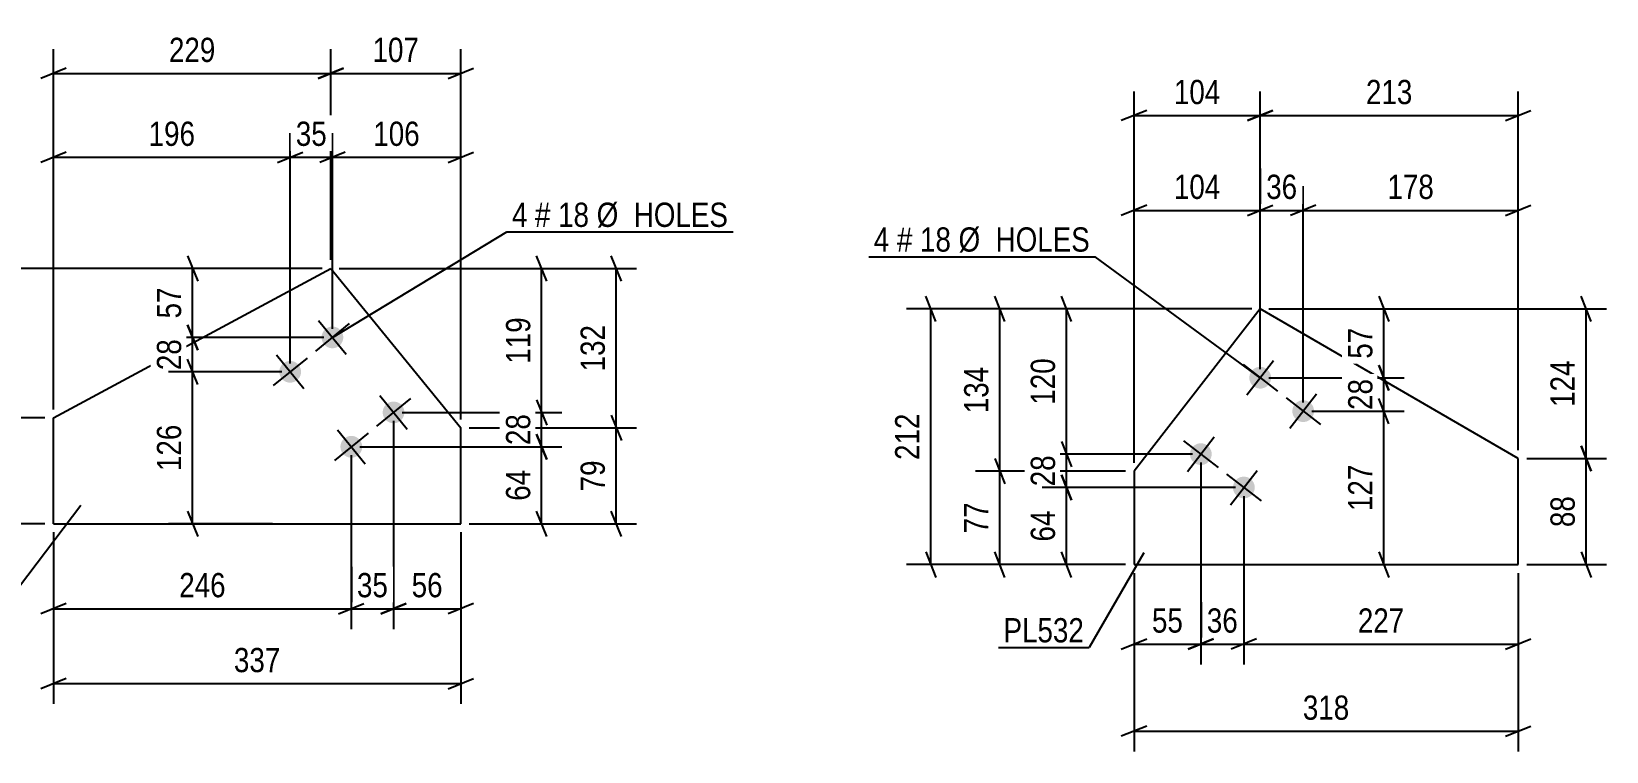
# Model space of a CAD drawing. Header units: millimetres. Extents: x 0 to 1189, y 0 to 841.
# Drawn here: x 684.4 to 870.4, y 626.5 to 711.6 of the extents above; entities that cross this region are included whole.
import ezdxf

# ---------------------------------------------------------------- set-up
doc = ezdxf.new("R2010")
doc.units = ezdxf.units.MM
doc.styles.add('Arial Narrow', font='ARIALN.TTF', dxfattribs={"height": 0.2})

# ---------------------------------------------------------------- blocks, each defined once
blk = doc.blocks.new('Part-761549426-24041 - 24040')
at = {"color": 2, "linetype": 'Continuous'}
for p, q in [((686.98, 665.94), (719.73, 683.59)), ((719.73, 683.59), (735.07, 664.76)), ((686.98, 653.43), (686.98, 665.94)), ((735.07, 653.43), (735.07, 664.76)), ((686.98, 653.43), (735.07, 653.43))]:
    blk.add_line(p, q, dxfattribs=at)
blk = doc.blocks.new('Bolt-761549426-24042 - 24040')
at = {"linetype": 'Continuous'}
for points in [[(720.73, 674.45, -1), (719.11, 676.44, -1)], [(715.75, 670.39, -1), (714.12, 672.38, -1)], [(727.95, 665.59, -1), (726.33, 667.58, -1)], [(722.97, 661.53, -1), (721.34, 663.52, -1)]]:
    blk.add_hatch(color=1, dxfattribs=at).paths.add_polyline_path(points)
at = {"color": 1, "linetype": 'Continuous'}
for p, q in [((721.91, 677.07), (717.93, 673.82)), ((718.29, 677.44), (721.54, 673.45)), ((713.31, 673.38), (716.56, 669.39)), ((716.93, 673.01), (712.94, 669.76)), ((729.13, 668.21), (725.14, 664.96)), ((725.51, 668.58), (728.76, 664.59)), ((724.15, 664.15), (720.16, 660.9)), ((720.53, 664.52), (723.78, 660.53))]:
    blk.add_line(p, q, dxfattribs=at)
blk = doc.blocks.new('Part-761549426-24001 - 24000')
at = {"color": 2, "linetype": 'Continuous'}
for p, q in [((829.48, 678.83), (814.58, 659.64)), ((859.95, 661.13), (829.48, 678.83)), ((859.95, 648.6), (859.95, 661.13)), ((814.58, 659.64), (814.58, 648.6)), ((814.58, 648.6), (859.95, 648.6))]:
    blk.add_line(p, q, dxfattribs=at)
blk = doc.blocks.new('Bolt-761549426-24002 - 24000')
at = {"linetype": 'Continuous'}
for points in [[(830.27, 671.7, -1), (828.69, 669.67, -1)], [(835.35, 667.75, -1), (833.77, 665.72, -1)], [(823.26, 662.67, -1), (821.68, 660.64, -1)], [(828.34, 658.73, -1), (826.76, 656.7, -1)]]:
    blk.add_hatch(color=1, dxfattribs=at).paths.add_polyline_path(points)
at = {"color": 1, "linetype": 'Continuous'}
for p, q in [((827.45, 672.26), (831.51, 669.1)), ((827.9, 668.65), (831.06, 672.71)), ((832.53, 668.32), (836.59, 665.16)), ((832.98, 664.71), (836.14, 668.77)), ((820.44, 663.23), (824.5, 660.08)), ((820.89, 659.62), (824.05, 663.69)), ((825.52, 659.29), (829.58, 656.13)), ((825.97, 655.68), (829.13, 659.74))]:
    blk.add_line(p, q, dxfattribs=at)
blk = doc.blocks.new('StraightDimension-761549426-24814 - 24040')
at = {"color": 7, "linetype": 'Continuous'}
for p, q in [((685.98, 665.94), (676.53, 665.94)), ((679.98, 664.44), (678.78, 667.44)), ((679.38, 653.43), (679.38, 665.94)), ((678.78, 654.93), (679.98, 651.93)), ((685.98, 653.43), (676.53, 653.43))]:
    blk.add_line(p, q, dxfattribs=at)
at = {"color": 0}
blk.add_wipeout([(678.63, 662.11), (674.43, 662.11), (674.43, 657.26), (678.63, 657.26)], dxfattribs=at)
at = {"color": 3, "style": 'Arial Narrow'}
blk.add_text('88', height=2.863, rotation=90.0002, dxfattribs=at).set_placement((678.03, 657.86))
blk = doc.blocks.new('StraightDimension-761549426-24813 - 24040')
at = {"color": 7, "linetype": 'Continuous'}
for p, q in [((679.98, 682.09), (678.78, 685.09)), ((718.73, 683.59), (676.53, 683.59)), ((679.38, 665.94), (679.38, 683.59)), ((685.98, 665.94), (676.53, 665.94)), ((678.78, 667.44), (679.98, 664.44))]:
    blk.add_line(p, q, dxfattribs=at)
at = {"color": 0}
blk.add_wipeout([(678.63, 678.1), (674.43, 678.1), (674.43, 671.42), (678.63, 671.42)], dxfattribs=at)
at = {"color": 3, "style": 'Arial Narrow'}
blk.add_text('124', height=2.863, rotation=90.0002, dxfattribs=at).set_placement((678.03, 672.02))
blk = doc.blocks.new('StraightDimension-761549426-24803 - 24040')
at = {"color": 7, "linetype": 'Continuous'}
for p, q in [((686.98, 652.43), (686.98, 632.15)), ((735.07, 652.43), (735.07, 632.15)), ((688.48, 635.15), (685.48, 633.95)), ((686.98, 634.55), (735.07, 634.55)), ((733.57, 633.95), (736.57, 635.15))]:
    blk.add_line(p, q, dxfattribs=at)
at = {"color": 0}
blk.add_wipeout([(714.37, 635.3), (714.37, 639.5), (707.69, 639.5), (707.69, 635.3)], dxfattribs=at)
at = {"color": 3, "style": 'Arial Narrow'}
blk.add_text('337', height=2.863, dxfattribs=at).set_placement((708.29, 635.9))
blk = doc.blocks.new('StraightDimension-761549426-24807 - 24040')
at = {"color": 7, "linetype": 'Continuous'}
for p, q in [((754.04, 682.09), (752.84, 685.09)), ((720.73, 683.59), (755.84, 683.59)), ((753.44, 664.76), (753.44, 683.59)), ((752.84, 666.26), (754.04, 663.26)), ((736.07, 664.76), (755.84, 664.76))]:
    blk.add_line(p, q, dxfattribs=at)
at = {"color": 0}
blk.add_wipeout([(752.69, 677.51), (748.49, 677.51), (748.49, 670.83), (752.69, 670.83)], dxfattribs=at)
at = {"color": 3, "style": 'Arial Narrow'}
blk.add_text('132', height=2.863, rotation=90.0002, dxfattribs=at).set_placement((752.09, 671.43))
blk = doc.blocks.new('StraightDimension-761549426-24808 - 24040')
at = {"color": 7, "linetype": 'Continuous'}
for p, q in [((752.84, 666.26), (754.04, 663.26)), ((736.07, 664.76), (755.84, 664.76)), ((753.44, 653.43), (753.44, 664.76)), ((754.04, 651.93), (752.84, 654.93)), ((736.07, 653.43), (755.84, 653.43))]:
    blk.add_line(p, q, dxfattribs=at)
at = {"color": 0}
blk.add_wipeout([(752.69, 661.52), (748.49, 661.52), (748.49, 656.66), (752.69, 656.66)], dxfattribs=at)
at = {"color": 3, "style": 'Arial Narrow'}
blk.add_text('79', height=2.863, rotation=90.0002, dxfattribs=at).set_placement((752.09, 657.26))
blk = doc.blocks.new('StraightDimension-761549426-24859 - 24040')
at = {"color": 7, "linetype": 'Continuous'}
for p, q in [((673.53, 682.09), (672.33, 685.09)), ((718.73, 683.59), (670.08, 683.59)), ((672.93, 653.43), (672.93, 683.59)), ((672.33, 654.93), (673.53, 651.93)), ((685.98, 653.43), (670.08, 653.43))]:
    blk.add_line(p, q, dxfattribs=at)
at = {"color": 0}
blk.add_wipeout([(672.18, 671.85), (667.98, 671.85), (667.98, 665.16), (672.18, 665.16)], dxfattribs=at)
at = {"color": 3, "style": 'Arial Narrow'}
blk.add_text('211', height=2.863, rotation=90.0002, dxfattribs=at).set_placement((671.58, 665.76))
blk = doc.blocks.new('StraightDimension-761549426-31202 - 24040')
at = {"color": 7, "linetype": 'Continuous'}
for p, q in [((719.73, 684.59), (719.73, 709.48)), ((735.07, 665.76), (735.07, 709.48)), ((721.23, 707.23), (718.23, 706.03)), ((733.57, 706.03), (736.57, 707.23)), ((719.73, 706.63), (735.07, 706.63))]:
    blk.add_line(p, q, dxfattribs=at)
at = {"color": 0}
blk.add_wipeout([(730.75, 707.38), (730.75, 711.58), (724.06, 711.58), (724.06, 707.38)], dxfattribs=at)
at = {"color": 3, "style": 'Arial Narrow'}
blk.add_text('107', height=2.863, dxfattribs=at).set_placement((724.66, 707.98))
blk = doc.blocks.new('StraightDimension-761549426-32151 - 24040')
at = {"color": 7, "linetype": 'Continuous'}
for p, q in [((702.81, 685.09), (704.01, 682.09)), ((718.73, 683.59), (700.56, 683.59)), ((703.41, 675.44), (703.41, 683.59)), ((718.92, 675.44), (700.56, 675.44)), ((704.01, 673.94), (702.81, 676.94))]:
    blk.add_line(p, q, dxfattribs=at)
at = {"color": 0}
blk.add_wipeout([(702.66, 681.94), (698.46, 681.94), (698.46, 677.09), (702.66, 677.09)], dxfattribs=at)
at = {"color": 3, "style": 'Arial Narrow'}
blk.add_text('57', height=2.863, rotation=90.0002, dxfattribs=at).set_placement((702.06, 677.69))
blk = doc.blocks.new('StraightDimension-761549426-31278 - 24040')
at = {"color": 7, "linetype": 'Continuous'}
for p, q in [((686.98, 666.94), (686.98, 699.57)), ((714.93, 672.38), (714.93, 699.57)), ((688.48, 697.32), (685.48, 696.12)), ((686.98, 696.72), (714.93, 696.72)), ((713.43, 696.12), (716.43, 697.32))]:
    blk.add_line(p, q, dxfattribs=at)
at = {"color": 0}
blk.add_wipeout([(704.3, 697.47), (704.3, 701.67), (697.62, 701.67), (697.62, 697.47)], dxfattribs=at)
at = {"color": 3, "style": 'Arial Narrow'}
blk.add_text('196', height=2.863, dxfattribs=at).set_placement((698.22, 698.07))
blk = doc.blocks.new('StraightDimension-761549426-31203 - 24040')
at = {"color": 7, "linetype": 'Continuous'}
for p, q in [((686.98, 666.94), (686.98, 709.48)), ((719.73, 684.59), (719.73, 709.48)), ((688.48, 707.23), (685.48, 706.03)), ((718.23, 706.03), (721.23, 707.23)), ((686.98, 706.63), (719.73, 706.63))]:
    blk.add_line(p, q, dxfattribs=at)
at = {"color": 0}
blk.add_wipeout([(706.7, 707.38), (706.7, 711.58), (700.02, 711.58), (700.02, 707.38)], dxfattribs=at)
at = {"color": 3, "style": 'Arial Narrow'}
blk.add_text('229', height=2.863, dxfattribs=at).set_placement((700.62, 707.98))
blk = doc.blocks.new('StraightDimension-761549426-31255 - 24040')
at = {"color": 7, "linetype": 'Continuous'}
for p, q in [((727.14, 665.58), (727.14, 641)), ((735.07, 652.43), (735.07, 641)), ((725.64, 642.8), (728.64, 644)), ((736.57, 644), (733.57, 642.8)), ((727.14, 643.4), (735.07, 643.4))]:
    blk.add_line(p, q, dxfattribs=at)
at = {"color": 0}
blk.add_wipeout([(733.53, 644.15), (733.53, 648.35), (728.68, 648.35), (728.68, 644.15)], dxfattribs=at)
at = {"color": 3, "style": 'Arial Narrow'}
blk.add_text('56', height=2.863, dxfattribs=at).set_placement((729.28, 644.75))
blk = doc.blocks.new('StraightDimension-761549426-31256 - 24040')
at = {"color": 7, "linetype": 'Continuous'}
for p, q in [((727.14, 665.58), (727.14, 641)), ((722.15, 661.52), (722.15, 641)), ((720.65, 642.8), (723.65, 644)), ((728.64, 644), (725.64, 642.8)), ((722.15, 643.4), (727.14, 643.4))]:
    blk.add_line(p, q, dxfattribs=at)
at = {"color": 0}
blk.add_wipeout([(727.07, 644.15), (727.07, 648.35), (722.22, 648.35), (722.22, 644.15)], dxfattribs=at)
at = {"color": 3, "style": 'Arial Narrow'}
blk.add_text('35', height=2.863, dxfattribs=at).set_placement((722.82, 644.75))
blk = doc.blocks.new('StraightDimension-761549426-31257 - 24040')
at = {"color": 7, "linetype": 'Continuous'}
for p, q in [((722.15, 661.52), (722.15, 641)), ((686.98, 652.43), (686.98, 641)), ((688.48, 644), (685.48, 642.8)), ((720.65, 642.8), (723.65, 644)), ((686.98, 643.4), (722.15, 643.4))]:
    blk.add_line(p, q, dxfattribs=at)
at = {"color": 0}
blk.add_wipeout([(707.91, 644.15), (707.91, 648.35), (701.23, 648.35), (701.23, 644.15)], dxfattribs=at)
at = {"color": 3, "style": 'Arial Narrow'}
blk.add_text('246', height=2.863, dxfattribs=at).set_placement((701.83, 644.75))
blk = doc.blocks.new('StraightDimension-761549426-31276 - 24040')
at = {"color": 7, "linetype": 'Continuous'}
for p, q in [((719.92, 676.44), (719.92, 699.57)), ((735.07, 665.76), (735.07, 699.57)), ((721.42, 697.32), (718.42, 696.12)), ((719.92, 696.72), (735.07, 696.72)), ((733.57, 696.12), (736.57, 697.32))]:
    blk.add_line(p, q, dxfattribs=at)
at = {"color": 0}
blk.add_wipeout([(730.84, 697.47), (730.84, 701.67), (724.15, 701.67), (724.15, 697.47)], dxfattribs=at)
at = {"color": 3, "style": 'Arial Narrow'}
blk.add_text('106', height=2.863, dxfattribs=at).set_placement((724.75, 698.07))
blk = doc.blocks.new('StraightDimension-761549426-31277 - 24040')
at = {"color": 7, "linetype": 'Continuous'}
for p, q in [((714.93, 672.38), (714.93, 699.57)), ((719.92, 676.44), (719.92, 699.57)), ((713.43, 696.12), (716.43, 697.32)), ((714.93, 696.72), (719.92, 696.72)), ((721.42, 697.32), (718.42, 696.12))]:
    blk.add_line(p, q, dxfattribs=at)
at = {"color": 0}
blk.add_wipeout([(719.85, 697.47), (719.85, 701.67), (715, 701.67), (715, 697.47)], dxfattribs=at)
at = {"color": 3, "style": 'Arial Narrow'}
blk.add_text('35', height=2.863, dxfattribs=at).set_placement((715.6, 698.07))
blk = doc.blocks.new('StraightDimension-761549426-32152 - 24040')
at = {"color": 7, "linetype": 'Continuous'}
for p, q in [((718.92, 675.44), (700.56, 675.44)), ((702.81, 676.94), (704.01, 673.94)), ((703.41, 671.38), (703.41, 675.44)), ((704.01, 669.88), (702.81, 672.88)), ((713.93, 671.38), (700.56, 671.38))]:
    blk.add_line(p, q, dxfattribs=at)
at = {"color": 0}
blk.add_wipeout([(702.66, 675.84), (698.46, 675.84), (698.46, 670.98), (702.66, 670.98)], dxfattribs=at)
at = {"color": 3, "style": 'Arial Narrow'}
blk.add_text('28', height=2.863, rotation=90.0002, dxfattribs=at).set_placement((702.06, 671.58))
blk = doc.blocks.new('StraightDimension-761549426-32153 - 24040')
at = {"color": 7, "linetype": 'Continuous'}
for p, q in [((704.01, 669.88), (702.81, 672.88)), ((713.93, 671.38), (700.56, 671.38)), ((703.41, 653.43), (703.41, 671.38)), ((702.81, 654.93), (704.01, 651.93)), ((712.83, 653.43), (700.56, 653.43))]:
    blk.add_line(p, q, dxfattribs=at)
at = {"color": 0}
blk.add_wipeout([(702.66, 665.75), (698.46, 665.75), (698.46, 659.06), (702.66, 659.06)], dxfattribs=at)
at = {"color": 3, "style": 'Arial Narrow'}
blk.add_text('126', height=2.863, rotation=90.0002, dxfattribs=at).set_placement((702.06, 659.66))
blk = doc.blocks.new('StraightDimension-761549426-32248 - 24040')
at = {"color": 7, "linetype": 'Continuous'}
for p, q in [((745.23, 682.09), (744.03, 685.09)), ((720.73, 683.59), (747.03, 683.59)), ((744.63, 666.58), (744.63, 683.59)), ((744.03, 668.08), (745.23, 665.08)), ((728.14, 666.58), (747.03, 666.58))]:
    blk.add_line(p, q, dxfattribs=at)
at = {"color": 0}
blk.add_wipeout([(743.88, 678.43), (739.68, 678.43), (739.68, 671.74), (743.88, 671.74)], dxfattribs=at)
at = {"color": 3, "style": 'Arial Narrow'}
blk.add_text('119', height=2.863, rotation=90.0002, dxfattribs=at).set_placement((743.28, 672.34))
blk = doc.blocks.new('StraightDimension-761549426-32249 - 24040')
at = {"color": 7, "linetype": 'Continuous'}
for p, q in [((744.03, 668.08), (745.23, 665.08)), ((728.14, 666.58), (747.03, 666.58)), ((744.63, 662.52), (744.63, 666.58)), ((745.23, 661.02), (744.03, 664.02)), ((723.15, 662.52), (747.03, 662.52))]:
    blk.add_line(p, q, dxfattribs=at)
at = {"color": 0}
blk.add_wipeout([(743.88, 666.98), (739.68, 666.98), (739.68, 662.13), (743.88, 662.13)], dxfattribs=at)
at = {"color": 3, "style": 'Arial Narrow'}
blk.add_text('28', height=2.863, rotation=90.0002, dxfattribs=at).set_placement((743.28, 662.73))
blk = doc.blocks.new('StraightDimension-761549426-32250 - 24040')
at = {"color": 7, "linetype": 'Continuous'}
for p, q in [((744.03, 664.02), (745.23, 661.02)), ((723.15, 662.52), (747.03, 662.52)), ((744.63, 653.43), (744.63, 662.52)), ((745.23, 651.93), (744.03, 654.93)), ((736.07, 653.43), (747.03, 653.43))]:
    blk.add_line(p, q, dxfattribs=at)
at = {"color": 0}
blk.add_wipeout([(743.88, 660.4), (739.68, 660.4), (739.68, 655.55), (743.88, 655.55)], dxfattribs=at)
at = {"color": 3, "style": 'Arial Narrow'}
blk.add_text('64', height=2.863, rotation=90.0002, dxfattribs=at).set_placement((743.28, 656.15))
blk = doc.blocks.new('StraightDimension-761549426-24481 - 24000')
at = {"color": 7, "linetype": 'Continuous'}
for p, q in [((799.33, 677.33), (798.13, 680.33)), ((828.48, 678.83), (795.88, 678.83)), ((798.73, 659.64), (798.73, 678.83)), ((798.13, 661.14), (799.33, 658.14)), ((813.58, 659.64), (795.88, 659.64))]:
    blk.add_line(p, q, dxfattribs=at)
at = {"color": 0}
blk.add_wipeout([(797.98, 672.58), (793.78, 672.58), (793.78, 665.89), (797.98, 665.89)], dxfattribs=at)
at = {"color": 3, "style": 'Arial Narrow'}
blk.add_text('134', height=2.863, rotation=90.0002, dxfattribs=at).set_placement((797.38, 666.49))
blk = doc.blocks.new('StraightDimension-761549426-24487 - 24000')
at = {"color": 7, "linetype": 'Continuous'}
for p, q in [((868.57, 677.33), (867.37, 680.33)), ((830.48, 678.83), (870.37, 678.83)), ((867.97, 661.13), (867.97, 678.83)), ((867.37, 662.63), (868.57, 659.63)), ((860.95, 661.13), (870.37, 661.13))]:
    blk.add_line(p, q, dxfattribs=at)
at = {"color": 0}
blk.add_wipeout([(867.22, 673.32), (863.02, 673.32), (863.02, 666.64), (867.22, 666.64)], dxfattribs=at)
at = {"color": 3, "style": 'Arial Narrow'}
blk.add_text('124', height=2.863, rotation=90.0002, dxfattribs=at).set_placement((866.62, 667.24))
blk = doc.blocks.new('StraightDimension-761549426-24477 - 24000')
at = {"color": 7, "linetype": 'Continuous'}
for p, q in [((814.58, 647.6), (814.58, 626.53)), ((859.95, 647.6), (859.95, 626.53)), ((816.08, 629.53), (813.08, 628.33)), ((814.58, 628.93), (859.95, 628.93)), ((858.45, 628.33), (861.45, 629.53))]:
    blk.add_line(p, q, dxfattribs=at)
at = {"color": 0}
blk.add_wipeout([(840.61, 629.68), (840.61, 633.88), (833.92, 633.88), (833.92, 629.68)], dxfattribs=at)
at = {"color": 3, "style": 'Arial Narrow'}
blk.add_text('318', height=2.863, dxfattribs=at).set_placement((834.52, 630.28))
blk = doc.blocks.new('StraightDimension-761549426-31568 - 24000')
at = {"color": 7, "linetype": 'Continuous'}
for p, q in [((814.58, 660.64), (814.58, 704.5)), ((829.48, 679.83), (829.48, 704.5)), ((816.08, 702.25), (813.08, 701.05)), ((814.58, 701.65), (829.48, 701.65)), ((827.98, 701.05), (830.98, 702.25))]:
    blk.add_line(p, q, dxfattribs=at)
at = {"color": 0}
blk.add_wipeout([(825.37, 702.4), (825.37, 706.6), (818.69, 706.6), (818.69, 702.4)], dxfattribs=at)
at = {"color": 3, "style": 'Arial Narrow'}
blk.add_text('104', height=2.863, dxfattribs=at).set_placement((819.29, 703))
blk = doc.blocks.new('StraightDimension-761549426-24482 - 24000')
at = {"color": 7, "linetype": 'Continuous'}
for p, q in [((798.13, 661.14), (799.33, 658.14)), ((813.58, 659.64), (795.88, 659.64)), ((798.73, 648.6), (798.73, 659.64)), ((799.33, 647.1), (798.13, 650.1)), ((813.58, 648.6), (795.88, 648.6))]:
    blk.add_line(p, q, dxfattribs=at)
at = {"color": 0}
blk.add_wipeout([(797.98, 656.55), (793.78, 656.55), (793.78, 651.7), (797.98, 651.7)], dxfattribs=at)
at = {"color": 3, "style": 'Arial Narrow'}
blk.add_text('77', height=2.863, rotation=90.0002, dxfattribs=at).set_placement((797.38, 652.3))
blk = doc.blocks.new('StraightDimension-761549426-24488 - 24000')
at = {"color": 7, "linetype": 'Continuous'}
for p, q in [((868.57, 659.63), (867.37, 662.63)), ((860.95, 661.13), (870.37, 661.13)), ((867.97, 648.6), (867.97, 661.13)), ((867.37, 650.1), (868.57, 647.1)), ((860.95, 648.6), (870.37, 648.6))]:
    blk.add_line(p, q, dxfattribs=at)
at = {"color": 0}
blk.add_wipeout([(867.22, 657.3), (863.02, 657.3), (863.02, 652.44), (867.22, 652.44)], dxfattribs=at)
at = {"color": 3, "style": 'Arial Narrow'}
blk.add_text('88', height=2.863, rotation=90.0002, dxfattribs=at).set_placement((866.62, 653.04))
blk = doc.blocks.new('StraightDimension-761549426-24493 - 24000')
at = {"color": 7, "linetype": 'Continuous'}
for p, q in [((834.56, 667.74), (834.56, 693.3)), ((859.95, 662.13), (859.95, 693.3)), ((836.06, 691.05), (833.06, 689.85)), ((834.56, 690.45), (859.95, 690.45)), ((858.45, 689.85), (861.45, 691.05))]:
    blk.add_line(p, q, dxfattribs=at)
at = {"color": 0}
blk.add_wipeout([(850.59, 691.2), (850.59, 695.4), (843.91, 695.4), (843.91, 691.2)], dxfattribs=at)
at = {"color": 3, "style": 'Arial Narrow'}
blk.add_text('178', height=2.863, dxfattribs=at).set_placement((844.51, 691.8))
blk = doc.blocks.new('StraightDimension-761549426-31481 - 24000')
at = {"color": 7, "linetype": 'Continuous'}
for p, q in [((822.47, 660.65), (822.47, 636.82)), ((827.55, 656.71), (827.55, 636.82)), ((820.97, 638.62), (823.97, 639.82)), ((829.05, 639.82), (826.05, 638.62)), ((822.47, 639.22), (827.55, 639.22))]:
    blk.add_line(p, q, dxfattribs=at)
at = {"color": 0}
blk.add_wipeout([(827.44, 639.97), (827.44, 644.17), (822.58, 644.17), (822.58, 639.97)], dxfattribs=at)
at = {"color": 3, "style": 'Arial Narrow'}
blk.add_text('36', height=2.863, dxfattribs=at).set_placement((823.18, 640.57))
blk = doc.blocks.new('StraightDimension-761549426-24494 - 24000')
at = {"color": 7, "linetype": 'Continuous'}
for p, q in [((829.48, 671.68), (829.48, 693.3)), ((834.56, 667.74), (834.56, 693.3)), ((827.98, 689.85), (830.98, 691.05)), ((829.48, 690.45), (834.56, 690.45)), ((836.06, 691.05), (833.06, 689.85))]:
    blk.add_line(p, q, dxfattribs=at)
at = {"color": 0}
blk.add_wipeout([(834.45, 691.2), (834.45, 695.4), (829.59, 695.4), (829.59, 691.2)], dxfattribs=at)
at = {"color": 3, "style": 'Arial Narrow'}
blk.add_text('36', height=2.863, dxfattribs=at).set_placement((830.19, 691.8))
blk = doc.blocks.new('StraightDimension-761549426-24495 - 24000')
at = {"color": 7, "linetype": 'Continuous'}
for p, q in [((814.58, 660.64), (814.58, 693.3)), ((829.48, 671.68), (829.48, 693.3)), ((816.08, 691.05), (813.08, 689.85)), ((814.58, 690.45), (829.48, 690.45)), ((827.98, 689.85), (830.98, 691.05))]:
    blk.add_line(p, q, dxfattribs=at)
at = {"color": 0}
blk.add_wipeout([(825.37, 691.2), (825.37, 695.4), (818.69, 695.4), (818.69, 691.2)], dxfattribs=at)
at = {"color": 3, "style": 'Arial Narrow'}
blk.add_text('104', height=2.863, dxfattribs=at).set_placement((819.29, 691.8))
blk = doc.blocks.new('StraightDimension-761549426-24533 - 24000')
at = {"color": 7, "linetype": 'Continuous'}
for p, q in [((791.18, 677.33), (789.98, 680.33)), ((828.48, 678.83), (787.73, 678.83)), ((790.58, 648.6), (790.58, 678.83)), ((789.98, 650.1), (791.18, 647.1)), ((813.58, 648.6), (787.73, 648.6))]:
    blk.add_line(p, q, dxfattribs=at)
at = {"color": 0}
blk.add_wipeout([(789.83, 667.06), (785.63, 667.06), (785.63, 660.37), (789.83, 660.37)], dxfattribs=at)
at = {"color": 3, "style": 'Arial Narrow'}
blk.add_text('212', height=2.863, rotation=90.0002, dxfattribs=at).set_placement((789.23, 660.97))
blk = doc.blocks.new('StraightDimension-761549426-31480 - 24000')
at = {"color": 7, "linetype": 'Continuous'}
for p, q in [((827.55, 656.71), (827.55, 636.82)), ((859.95, 647.6), (859.95, 636.82)), ((829.05, 639.82), (826.05, 638.62)), ((858.45, 638.62), (861.45, 639.82)), ((827.55, 639.22), (859.95, 639.22))]:
    blk.add_line(p, q, dxfattribs=at)
at = {"color": 0}
blk.add_wipeout([(847.09, 639.97), (847.09, 644.17), (840.41, 644.17), (840.41, 639.97)], dxfattribs=at)
at = {"color": 3, "style": 'Arial Narrow'}
blk.add_text('227', height=2.863, dxfattribs=at).set_placement((841.01, 640.57))
blk = doc.blocks.new('StraightDimension-761549426-31482 - 24000')
at = {"color": 7, "linetype": 'Continuous'}
for p, q in [((822.47, 660.65), (822.47, 636.82)), ((814.58, 647.6), (814.58, 636.82)), ((813.08, 638.62), (816.08, 639.82)), ((823.97, 639.82), (820.97, 638.62)), ((814.58, 639.22), (822.47, 639.22))]:
    blk.add_line(p, q, dxfattribs=at)
at = {"color": 0}
blk.add_wipeout([(820.95, 639.97), (820.95, 644.17), (816.1, 644.17), (816.1, 639.97)], dxfattribs=at)
at = {"color": 3, "style": 'Arial Narrow'}
blk.add_text('55', height=2.863, dxfattribs=at).set_placement((816.7, 640.57))
blk = doc.blocks.new('StraightDimension-761549426-32109 - 24000')
at = {"color": 7, "linetype": 'Continuous'}
for p, q in [((807.2, 677.33), (806, 680.33)), ((828.48, 678.83), (803.75, 678.83)), ((806.6, 661.65), (806.6, 678.83)), ((806, 663.15), (807.2, 660.15)), ((821.47, 661.65), (803.75, 661.65))]:
    blk.add_line(p, q, dxfattribs=at)
at = {"color": 0}
blk.add_wipeout([(805.85, 673.58), (801.65, 673.58), (801.65, 666.9), (805.85, 666.9)], dxfattribs=at)
at = {"color": 3, "style": 'Arial Narrow'}
blk.add_text('120', height=2.863, rotation=90.0002, dxfattribs=at).set_placement((805.25, 667.5))
blk = doc.blocks.new('StraightDimension-761549426-31567 - 24000')
at = {"color": 7, "linetype": 'Continuous'}
for p, q in [((829.48, 679.83), (829.48, 704.5)), ((859.95, 662.13), (859.95, 704.5)), ((830.98, 702.25), (827.98, 701.05)), ((829.48, 701.65), (859.95, 701.65)), ((858.45, 701.05), (861.45, 702.25))]:
    blk.add_line(p, q, dxfattribs=at)
at = {"color": 0}
blk.add_wipeout([(848.05, 702.4), (848.05, 706.6), (841.37, 706.6), (841.37, 702.4)], dxfattribs=at)
at = {"color": 3, "style": 'Arial Narrow'}
blk.add_text('213', height=2.863, dxfattribs=at).set_placement((841.97, 703))
blk = doc.blocks.new('StraightDimension-761549426-32027 - 24000')
at = {"color": 7, "linetype": 'Continuous'}
for p, q in [((843.48, 680.33), (844.68, 677.33)), ((830.48, 678.83), (846.48, 678.83)), ((844.08, 670.68), (844.08, 678.83)), ((844.68, 669.18), (843.48, 672.18)), ((830.48, 670.68), (846.48, 670.68))]:
    blk.add_line(p, q, dxfattribs=at)
at = {"color": 0}
blk.add_wipeout([(843.33, 677.18), (839.13, 677.18), (839.13, 672.33), (843.33, 672.33)], dxfattribs=at)
at = {"color": 3, "style": 'Arial Narrow'}
blk.add_text('57', height=2.863, rotation=90.0002, dxfattribs=at).set_placement((842.73, 672.93))
blk = doc.blocks.new('StraightDimension-761549426-32028 - 24000')
at = {"color": 7, "linetype": 'Continuous'}
for p, q in [((843.48, 672.18), (844.68, 669.18)), ((830.48, 670.68), (846.48, 670.68)), ((844.08, 666.74), (844.08, 670.68)), ((844.68, 665.24), (843.48, 668.24)), ((835.56, 666.74), (846.48, 666.74))]:
    blk.add_line(p, q, dxfattribs=at)
at = {"color": 0}
blk.add_wipeout([(843.33, 671.14), (839.13, 671.14), (839.13, 666.28), (843.33, 666.28)], dxfattribs=at)
at = {"color": 3, "style": 'Arial Narrow'}
blk.add_text('28', height=2.863, rotation=90.0002, dxfattribs=at).set_placement((842.73, 666.88))
blk = doc.blocks.new('StraightDimension-761549426-32029 - 24000')
at = {"color": 7, "linetype": 'Continuous'}
for p, q in [((844.68, 665.24), (843.48, 668.24)), ((835.56, 666.74), (846.48, 666.74)), ((844.08, 648.6), (844.08, 666.74)), ((843.48, 650.1), (844.68, 647.1)), ((830.95, 648.6), (846.48, 648.6))]:
    blk.add_line(p, q, dxfattribs=at)
at = {"color": 0}
blk.add_wipeout([(843.33, 661.01), (839.13, 661.01), (839.13, 654.33), (843.33, 654.33)], dxfattribs=at)
at = {"color": 3, "style": 'Arial Narrow'}
blk.add_text('127', height=2.863, rotation=90.0002, dxfattribs=at).set_placement((842.73, 654.93))
blk = doc.blocks.new('StraightDimension-761549426-32110 - 24000')
at = {"color": 7, "linetype": 'Continuous'}
for p, q in [((806, 663.15), (807.2, 660.15)), ((821.47, 661.65), (803.75, 661.65)), ((806.6, 657.71), (806.6, 661.65)), ((807.2, 656.21), (806, 659.21)), ((826.55, 657.71), (803.75, 657.71))]:
    blk.add_line(p, q, dxfattribs=at)
at = {"color": 0}
blk.add_wipeout([(805.85, 662.11), (801.65, 662.11), (801.65, 657.26), (805.85, 657.26)], dxfattribs=at)
at = {"color": 3, "style": 'Arial Narrow'}
blk.add_text('28', height=2.863, rotation=90.0002, dxfattribs=at).set_placement((805.25, 657.86))
blk = doc.blocks.new('StraightDimension-761549426-32111 - 24000')
at = {"color": 7, "linetype": 'Continuous'}
for p, q in [((806, 659.21), (807.2, 656.21)), ((826.55, 657.71), (803.75, 657.71)), ((806.6, 648.6), (806.6, 657.71)), ((807.2, 647.1), (806, 650.1)), ((813.58, 648.6), (803.75, 648.6))]:
    blk.add_line(p, q, dxfattribs=at)
at = {"color": 0}
blk.add_wipeout([(805.85, 655.59), (801.65, 655.59), (801.65, 650.73), (805.85, 650.73)], dxfattribs=at)
at = {"color": 3, "style": 'Arial Narrow'}
blk.add_text('64', height=2.863, rotation=90.0002, dxfattribs=at).set_placement((805.25, 651.33))
blk = doc.blocks.new('Mark-761549426-24966 - 24040')
at = {"color": 0}
blk.add_wipeout([(742.94, 688.5), (742.94, 691.5), (741.12, 691.5), (741.12, 688.5)], dxfattribs=at)
blk.add_wipeout([(742.94, 688.5), (742.94, 691.5), (741.12, 691.5), (741.12, 688.5)], dxfattribs=at)
at = {"color": 7, "linetype": 'Continuous'}
blk.add_line((719.92, 675.44), (740.52, 687.9), dxfattribs=at)
at = {"color": 3, "style": 'Arial Narrow'}
blk.add_text('4', height=2.86, dxfattribs=at).set_placement((741.12, 688.5))
at = {"color": 0}
blk.add_wipeout([(745.67, 688.5), (745.67, 691.5), (743.84, 691.5), (743.84, 688.5)], dxfattribs=at)
blk.add_wipeout([(745.67, 688.5), (745.67, 691.5), (743.84, 691.5), (743.84, 688.5)], dxfattribs=at)
blk.add_wipeout([(750.23, 688.5), (750.23, 691.5), (746.57, 691.5), (746.57, 688.5)], dxfattribs=at)
blk.add_wipeout([(750.23, 688.5), (750.23, 691.5), (746.57, 691.5), (746.57, 688.5)], dxfattribs=at)
at = {"color": 3, "style": 'Arial Narrow'}
for s, height, p in [('#', 2.86, (743.84, 688.5)), ('18', 2.863, (746.57, 688.5))]:
    blk.add_text(s, height=height, dxfattribs=at).set_placement(p)
at = {"color": 0}
blk.add_wipeout([(766.66, 688.5), (766.66, 691.5), (751.13, 691.5), (751.13, 688.5)], dxfattribs=at)
blk.add_wipeout([(766.66, 688.5), (766.66, 691.5), (751.13, 691.5), (751.13, 688.5)], dxfattribs=at)
at = {"color": 7, "linetype": 'Continuous'}
blk.add_line((740.52, 687.9), (767.26, 687.9), dxfattribs=at)
at = {"color": 3, "style": 'Arial Narrow'}
blk.add_text('Ø  HOLES', height=2.863, dxfattribs=at).set_placement((751.13, 688.5))
blk = doc.blocks.new('Mark-761549426-24963 - 24040')
at = {"color": 0}
blk.add_wipeout([(680.29, 643.86), (680.29, 646.86), (670.79, 646.86), (670.79, 643.86)], dxfattribs=at)
blk.add_wipeout([(680.29, 643.86), (680.29, 646.86), (670.79, 646.86), (670.79, 643.86)], dxfattribs=at)
at = {"color": 30, "linetype": 'Continuous'}
for p in [(690.22, 655.57), (670.19, 643.26)]:
    blk.add_line(p, (680.89, 643.26), dxfattribs=at)
at = {"color": 3, "style": 'Arial Narrow'}
blk.add_text('PL756', height=2.863, dxfattribs=at).set_placement((670.79, 643.86))
blk = doc.blocks.new('Mark-761549426-24943 - 24000')
at = {"color": 0}
blk.add_wipeout([(808.68, 639.42), (808.68, 642.42), (799.17, 642.42), (799.17, 639.42)], dxfattribs=at)
blk.add_wipeout([(808.68, 639.42), (808.68, 642.42), (799.17, 642.42), (799.17, 639.42)], dxfattribs=at)
at = {"color": 30, "linetype": 'Continuous'}
for p in [(815.74, 650.01), (798.57, 638.82)]:
    blk.add_line(p, (809.28, 638.82), dxfattribs=at)
at = {"color": 3, "style": 'Arial Narrow'}
blk.add_text('PL532', height=2.863, dxfattribs=at).set_placement((799.17, 639.42))
blk = doc.blocks.new('Mark-761549426-24946 - 24000')
at = {"color": 0}
blk.add_wipeout([(785.68, 685.58), (785.68, 688.58), (783.85, 688.58), (783.85, 685.58)], dxfattribs=at)
blk.add_wipeout([(785.68, 685.58), (785.68, 688.58), (783.85, 688.58), (783.85, 685.58)], dxfattribs=at)
at = {"color": 3, "style": 'Arial Narrow'}
blk.add_text('4', height=2.86, dxfattribs=at).set_placement((783.85, 685.58))
at = {"color": 0}
blk.add_wipeout([(788.41, 685.58), (788.41, 688.58), (786.58, 688.58), (786.58, 685.58)], dxfattribs=at)
blk.add_wipeout([(788.41, 685.58), (788.41, 688.58), (786.58, 688.58), (786.58, 685.58)], dxfattribs=at)
blk.add_wipeout([(792.96, 685.58), (792.96, 688.58), (789.31, 688.58), (789.31, 685.58)], dxfattribs=at)
blk.add_wipeout([(792.96, 685.58), (792.96, 688.58), (789.31, 688.58), (789.31, 685.58)], dxfattribs=at)
at = {"color": 3, "style": 'Arial Narrow'}
for s, height, p in [('#', 2.86, (786.58, 685.58)), ('18', 2.863, (789.31, 685.58))]:
    blk.add_text(s, height=height, dxfattribs=at).set_placement(p)
at = {"color": 0}
blk.add_wipeout([(809.39, 685.58), (809.39, 688.58), (793.86, 688.58), (793.86, 685.58)], dxfattribs=at)
blk.add_wipeout([(809.39, 685.58), (809.39, 688.58), (793.86, 688.58), (793.86, 685.58)], dxfattribs=at)
at = {"color": 7, "linetype": 'Continuous'}
for p in [(783.25, 684.98), (829.48, 670.68)]:
    blk.add_line(p, (809.99, 684.98), dxfattribs=at)
at = {"color": 3, "style": 'Arial Narrow'}
blk.add_text('Ø  HOLES', height=2.863, dxfattribs=at).set_placement((793.86, 685.58))

msp = doc.modelspace()

# ---------------------------------------------------------------- block references
for name in ['Part-761549426-24041 - 24040', 'Bolt-761549426-24042 - 24040', 'Part-761549426-24001 - 24000', 'Bolt-761549426-24002 - 24000', 'StraightDimension-761549426-24814 - 24040', 'StraightDimension-761549426-24477 - 24000']:
    msp.add_blockref(name, (0, 0))

# ---------------------------------------------------------------- next in the draw order: block references
for name in ['StraightDimension-761549426-24813 - 24040', 'StraightDimension-761549426-24807 - 24040', 'StraightDimension-761549426-24481 - 24000', 'StraightDimension-761549426-24487 - 24000', 'StraightDimension-761549426-24803 - 24040']:
    msp.add_blockref(name, (0, 0))

# ---------------------------------------------------------------- next in the draw order: block references
for name in ['StraightDimension-761549426-31568 - 24000', 'StraightDimension-761549426-24859 - 24040', 'StraightDimension-761549426-24808 - 24040', 'StraightDimension-761549426-24488 - 24000']:
    msp.add_blockref(name, (0, 0))

# ---------------------------------------------------------------- next in the draw order: block references
for name in ['StraightDimension-761549426-31202 - 24040', 'StraightDimension-761549426-24493 - 24000', 'StraightDimension-761549426-24482 - 24000', 'StraightDimension-761549426-31481 - 24000']:
    msp.add_blockref(name, (0, 0))

# ---------------------------------------------------------------- next in the draw order: block references
for name in ['StraightDimension-761549426-24494 - 24000', 'StraightDimension-761549426-32151 - 24040', 'StraightDimension-761549426-31255 - 24040']:
    msp.add_blockref(name, (0, 0))

# ---------------------------------------------------------------- next in the draw order: block references
for name in ['StraightDimension-761549426-31278 - 24040', 'StraightDimension-761549426-24495 - 24000', 'StraightDimension-761549426-31256 - 24040']:
    msp.add_blockref(name, (0, 0))

# ---------------------------------------------------------------- next in the draw order: block references
for name in ['StraightDimension-761549426-31203 - 24040', 'StraightDimension-761549426-24533 - 24000', 'StraightDimension-761549426-31257 - 24040']:
    msp.add_blockref(name, (0, 0))

# ---------------------------------------------------------------- next in the draw order: block references
for name in ['StraightDimension-761549426-31276 - 24040', 'StraightDimension-761549426-31482 - 24000', 'StraightDimension-761549426-31480 - 24000', 'Mark-761549426-24963 - 24040']:
    msp.add_blockref(name, (0, 0))

# ---------------------------------------------------------------- next in the draw order: block references
for name in ['StraightDimension-761549426-31277 - 24040', 'StraightDimension-761549426-32109 - 24000']:
    msp.add_blockref(name, (0, 0))

# ---------------------------------------------------------------- next in the draw order: block references
for name in ['StraightDimension-761549426-31567 - 24000', 'StraightDimension-761549426-32248 - 24040', 'StraightDimension-761549426-32152 - 24040', 'StraightDimension-761549426-32110 - 24000']:
    msp.add_blockref(name, (0, 0))

# ---------------------------------------------------------------- next in the draw order: block references
for name in ['Mark-761549426-24966 - 24040', 'Mark-761549426-24946 - 24000', 'StraightDimension-761549426-32027 - 24000', 'StraightDimension-761549426-32153 - 24040', 'StraightDimension-761549426-32249 - 24040', 'StraightDimension-761549426-32111 - 24000']:
    msp.add_blockref(name, (0, 0))

# ---------------------------------------------------------------- next in the draw order: block references
for name in ['StraightDimension-761549426-32028 - 24000', 'StraightDimension-761549426-32250 - 24040', 'Mark-761549426-24943 - 24000']:
    msp.add_blockref(name, (0, 0))

# ---------------------------------------------------------------- next in the draw order: block references
msp.add_blockref('StraightDimension-761549426-32029 - 24000', (0, 0))

doc.saveas('drawing.dxf')
